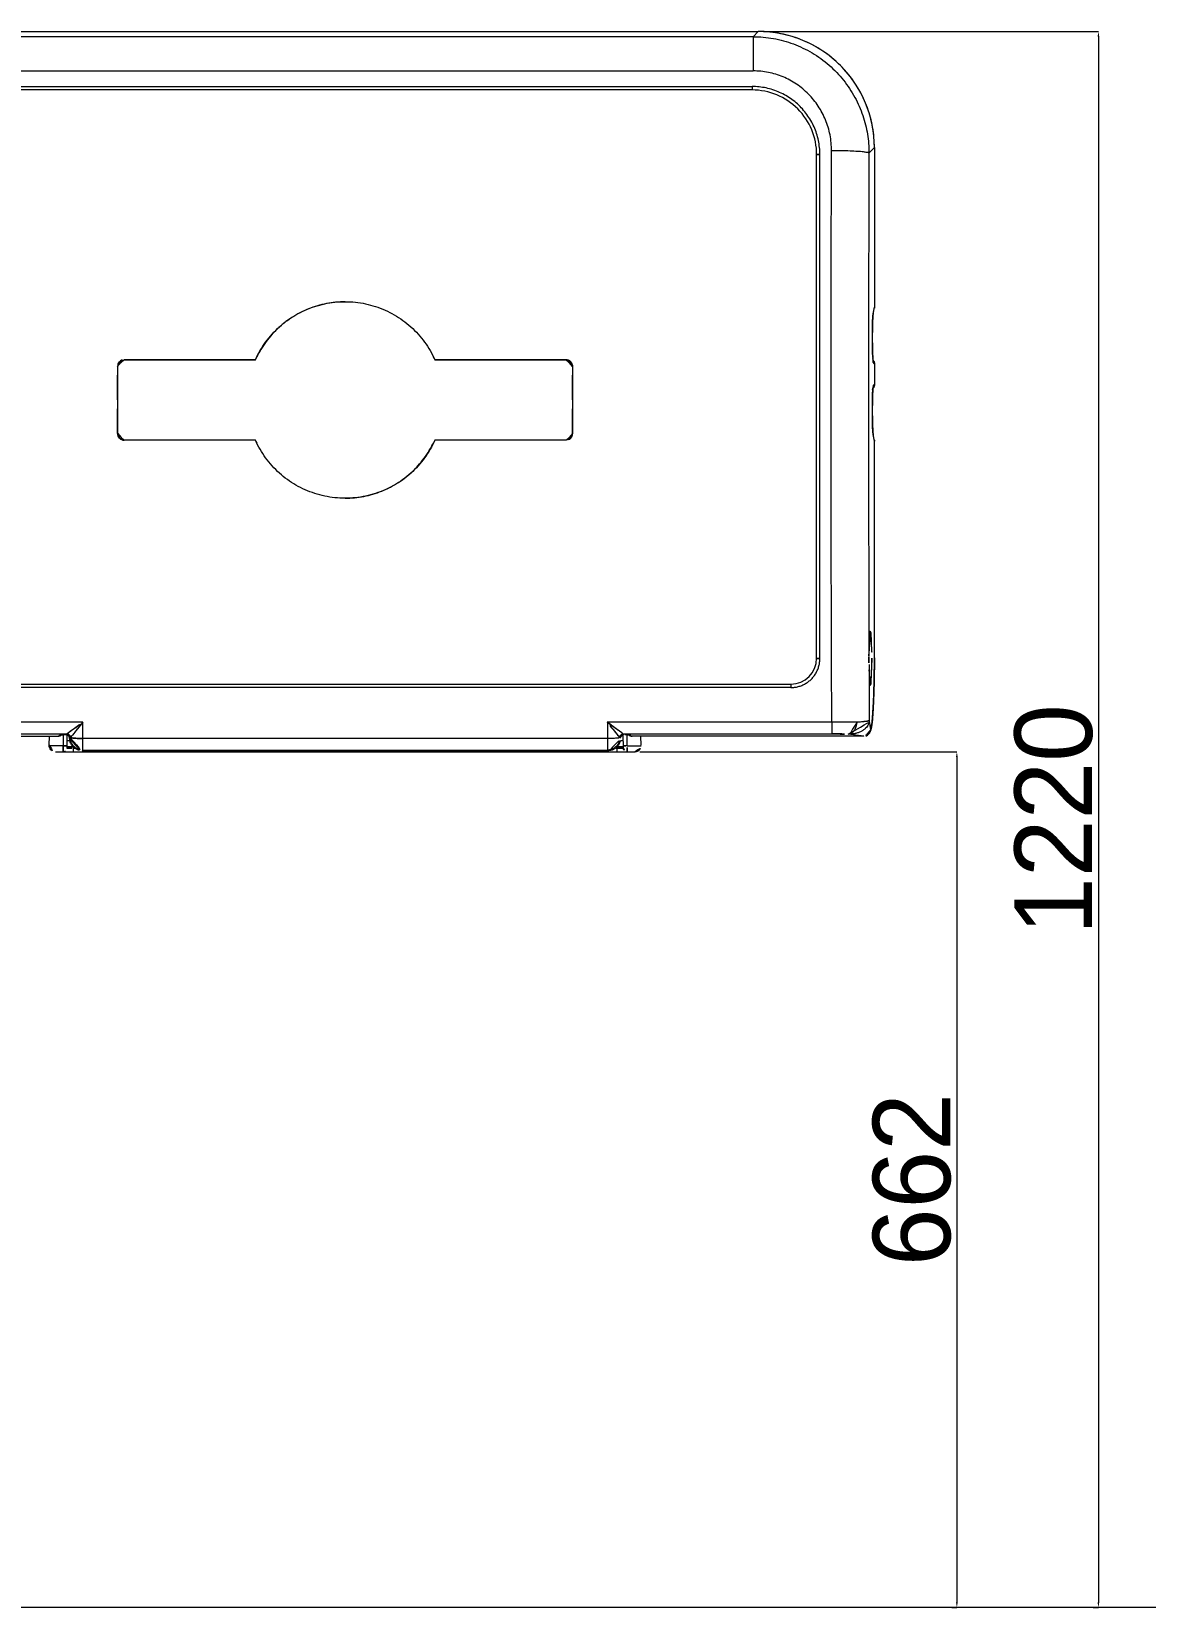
# Model space of a CAD drawing. Extents: x 16296665491 to 16296671741, y -37409618531 to -37409613952.
# Drawn here: x 16296668589 to 16296669451, y -37409616987 to -37409615767 of the extents above; entities that cross this region are included whole.
import ezdxf

# ---------------------------------------------------------------- set-up
doc = ezdxf.new("R2010")
doc.units = 0
doc.header["$LTSCALE"] = 10
doc.header["$MEASUREMENT"] = 0
doc.header["$PDMODE"] = 3
doc.header["$PDSIZE"] = -10
doc.linetypes.add('PHANTOM', pattern=[25, 20, -1, 1, -1, 1, -1])
doc.layers.get('0').update_dxf_attribs({"linetype": 'CONTINUOUS'})
doc.layers.get('DEFPOINTS').update_dxf_attribs({"linetype": 'CONTINUOUS'})
doc.styles.add('Daelim Dimension', font='')
doc.styles.get('Daelim Dimension').set_extended_font_data('나눔고딕')
doc.dimstyles.new('DEFAULT', dxfattribs={"dimscale": 2, "dimtxt": 2, "dimasz": 2, "dimexe": 0, "dimexo": 2, "dimgap": 1, "dimtad": 1, "dimdec": 1, "dimzin": 9, "dimdsep": 46, "dimtxsty": 'Daelim Dimension', "dimcen": 0.5, "dimclrd": 252, "dimclre": 252, "dimclrt": 3, "dimadec": 1, "dimazin": 0, "dimtfac": 1, "dimtdec": 1, "dimtix": 1, "dimtmove": 0, "dimatfit": 3, "dimfxl": 1, "dimtolj": 1, "dimtzin": 1, "dimlwd": 9, "dimlwe": 9, "dimarcsym": 0})

# ---------------------------------------------------------------- blocks, each defined once
blk = doc.blocks.new('*D16')
at = {"color": 5, "lineweight": 9, "transparency": 16777216}
for p, q in [((16296669155.577591, -37409615767.083397), (16296669414.83391, -37409615767.083397)), ((16296669414.83391, -37409615771.083397), (16296669414.83391, -37409616983.282181)), ((16296669410.83391, -37409616987.282181), (16296669414.83391, -37409616987.282181))]:
    blk.add_line(p, q, dxfattribs=at)
at = {"color": 5, "transparency": 16777216}
for points in [[(16296669414.16724, -37409615771.083397), (16296669415.50058, -37409615771.083397), (16296669414.83391, -37409615767.083397)], [(16296669414.16724, -37409616983.282181), (16296669415.50058, -37409616983.282181), (16296669414.83391, -37409616987.282181)]]:
    blk.add_solid(points, dxfattribs=at)
at = {"layer": 'DEFPOINTS', "color": 0, "transparency": 16777216}
for p in [(16296669151.577591, -37409615767.083397), (16296669414.83391, -37409616987.282181), (16296669414.83391, -37409616987.282181)]:
    blk.add_point(p, dxfattribs=at)
at = {"color": 7, "lineweight": 0, "transparency": 16777216, "insert": (16296669380.301729, -37409616377.182793), "char_height": 60, "attachment_point": 5, "rotation": 90, "style": 'Daelim Dimension'}
blk.add_mtext('\\A1;1220', dxfattribs=at)
blk = doc.blocks.new('*D17')
at = {"color": 5, "lineweight": 9, "transparency": 16777216}
for p, q in [((16296669059.91707, -37409616324.81464), (16296669305.26605, -37409616324.81464)), ((16296669305.26605, -37409616328.81464), (16296669305.26605, -37409616983.28218)), ((16296669301.26605, -37409616987.28218), (16296669305.26605, -37409616987.28218))]:
    blk.add_line(p, q, dxfattribs=at)
at = {"color": 5, "transparency": 16777216}
for points in [[(16296669304.59939, -37409616328.81464), (16296669305.93272, -37409616328.81464), (16296669305.26605, -37409616324.81464)], [(16296669304.59939, -37409616983.28218), (16296669305.93272, -37409616983.28218), (16296669305.26605, -37409616987.28218)]]:
    blk.add_solid(points, dxfattribs=at)
at = {"layer": 'DEFPOINTS', "color": 0, "transparency": 16777216}
for p in [(16296669055.91707, -37409616324.81464), (16296669305.26605, -37409616987.28218), (16296669305.26605, -37409616987.28218)]:
    blk.add_point(p, dxfattribs=at)
at = {"color": 7, "lineweight": 0, "transparency": 16777216, "insert": (16296669270.60511, -37409616656.04842), "char_height": 60, "attachment_point": 5, "rotation": 90, "style": 'Daelim Dimension'}
blk.add_mtext('\\A1;662', dxfattribs=at)

msp = doc.modelspace()

# ---------------------------------------------------------------- linework, layer by layer
at = {"color": 7, "linetype": 'Continuous', "lineweight": 0}
for p, q in [((16296668511.882219, -37409615767.083397), (16296669151.577591, -37409615767.083397)), ((16296669146.730009, -37409615812.360123), (16296668516.729811, -37409615812.360123)), ((16296669196.730021, -37409616252.36026), (16296669196.730021, -37409615862.361557)), ((16296669241.46113, -37409615856.966927), (16296669241.46113, -37409615980.485069)), ((16296669240.37858, -37409615986.504318), (16296669241.368151, -37409615981.444817)), ((16296669239.888901, -37409616008.072212), (16296669239.888901, -37409616000.033447)), ((16296668660.72986, -37409616021.255417), (16296668762.27174, -37409616021.255417)), ((16296668762.339689, -37409616021.360184), (16296668660.72986, -37409616021.360184)), ((16296669002.729959, -37409616021.360184), (16296668901.120131, -37409616021.360184)), ((16296668901.18808, -37409616021.255417), (16296669002.729959, -37409616021.255417)), ((16296669240.750441, -37409616021.872437), (16296669240.31617, -37409616021.147469)), ((16296669241.46113, -37409616024.441841), (16296669241.46113, -37409616040.278526)), ((16296669240.316019, -37409616043.573151), (16296669240.750441, -37409616042.847939)), ((16296669239.888901, -37409616064.686928), (16296669239.888901, -37409616056.64817)), ((16296668762.339689, -37409616083.360207), (16296668660.72986, -37409616083.360207)), ((16296668762.27174, -37409616083.464973), (16296668660.72986, -37409616083.464973)), ((16296669002.729959, -37409616083.360207), (16296668901.120131, -37409616083.360207)), ((16296669002.729959, -37409616083.464973), (16296668901.18808, -37409616083.464973)), ((16296669241.368151, -37409616083.275558), (16296669240.37858, -37409616078.216057)), ((16296669241.460159, -37409616252.259438), (16296669241.46113, -37409616084.235352)), ((16296668486.729799, -37409616272.36026), (16296669176.730009, -37409616272.36026)), ((16296668430.22435, -37409616312.69371), (16296668609.416309, -37409616312.69371)), ((16296668602.551001, -37409616319.552963), (16296668602.91048, -37409616312.69371)), ((16296668611.91296, -37409616311.875809), (16296668612.206751, -37409616311.582024)), ((16296668616.274799, -37409616310.801376), (16296668616.274799, -37409616311.39238)), ((16296668616.376169, -37409616311.418198), (16296668616.321131, -37409616321.929832)), ((16296669047.13868, -37409616321.929832), (16296669047.083639, -37409616311.418198)), ((16296669047.18502, -37409616311.39238), (16296669047.18502, -37409616310.801376)), ((16296669051.25321, -37409616311.582153), (16296669051.54686, -37409616311.875809)), ((16296669053.94619, -37409616312.692131), (16296669054.04351, -37409616312.693298)), ((16296669233.236259, -37409616312.693703), (16296669054.043501, -37409616312.69371)), ((16296669060.908819, -37409616319.552963), (16296669060.549339, -37409616312.69371)), ((16296669233.235559, -37409616312.69371), (16296669221.246981, -37409616311.153328)), ((16296668607.544149, -37409616324.814636), (16296669055.91567, -37409616324.814636)), ((16296668621.145451, -37409616320.814636), (16296668616.326969, -37409616320.814636)), ((16296669035.19466, -37409616323.892723), (16296668628.26515, -37409616323.892723)), ((16296669047.132839, -37409616320.814636), (16296669042.3132, -37409616320.814636))]:
    msp.add_line(p, q, dxfattribs=at)
at = {"color": 9, "linetype": 'Continuous', "lineweight": 0}
for p, q in [((16296669147.567141, -37409615771.1007), (16296669151.577591, -37409615767.090248)), ((16296669151.577591, -37409615767.083397), (16296669151.577591, -37409615767.090248)), ((16296669147.567141, -37409615771.1007), (16296668515.892679, -37409615771.1007)), ((16296669147.567141, -37409615771.1007), (16296669147.567141, -37409615797.598267)), ((16296668515.89267, -37409615797.598267), (16296669147.567141, -37409615797.598267)), ((16296668516.729811, -37409615809.657867), (16296669146.730009, -37409615809.657867)), ((16296669146.730009, -37409615809.657867), (16296669146.730009, -37409615812.360123)), ((16296669199.230021, -37409616252.527061), (16296669199.230021, -37409615862.201683)), ((16296669241.454281, -37409615856.966927), (16296669237.203939, -37409615861.21727)), ((16296669241.454281, -37409615856.966927), (16296669241.46113, -37409615856.966927)), ((16296669240.376169, -37409615986.516533), (16296669240.377581, -37409615986.509392)), ((16296669240.464701, -37409615985.544563), (16296669241.454281, -37409615980.485062)), ((16296669241.46113, -37409615980.485069), (16296669241.454281, -37409615980.485069)), ((16296669239.88205, -37409616000.033447), (16296669239.888901, -37409616000.033447)), ((16296669239.888901, -37409616008.072212), (16296669239.88205, -37409616008.072212)), ((16296669241.454281, -37409616024.441841), (16296669240.599649, -37409616023.015137)), ((16296669241.454281, -37409616024.441841), (16296669241.46113, -37409616024.441841)), ((16296669240.599649, -37409616041.705254), (16296669241.454281, -37409616040.278526)), ((16296669241.46113, -37409616040.278526), (16296669241.454281, -37409616040.278526)), ((16296669239.88205, -37409616056.64817), (16296669239.888901, -37409616056.64817)), ((16296669239.888901, -37409616064.686928), (16296669239.88205, -37409616064.686928)), ((16296669240.378019, -37409616078.213211), (16296669240.376579, -37409616078.205917)), ((16296669241.454281, -37409616084.235313), (16296669240.464701, -37409616079.175819)), ((16296669241.454281, -37409616084.235352), (16296669241.46113, -37409616084.235352)), ((16296669241.46113, -37409616252.033821), (16296669241.454281, -37409616252.139282)), ((16296669241.4606, -37409616252.259888), (16296669241.46059, -37409616252.263283)), ((16296669241.46113, -37409616252.028374), (16296669241.46113, -37409616252.033821)), ((16296669176.730009, -37409616275.045837), (16296668486.729799, -37409616275.045837)), ((16296669176.730009, -37409616272.36026), (16296669176.730009, -37409616275.045837)), ((16296668628.775061, -37409616301.737137), (16296668454.999821, -37409616301.737137)), ((16296668628.74679, -37409616314.506088), (16296668628.74679, -37409616301.737122)), ((16296669208.459999, -37409616301.737137), (16296669034.684759, -37409616301.737137)), ((16296669034.71303, -37409616301.737122), (16296669034.71303, -37409616314.506088)), ((16296669208.459999, -37409616301.737137), (16296669208.459999, -37409616310.892181)), ((16296669237.42765, -37409616300.982819), (16296669238.292, -37409616307.689049)), ((16296668454.999861, -37409616310.892181), (16296668616.274799, -37409616310.892181)), ((16296668609.450911, -37409616312.693741), (16296668609.513411, -37409616312.692146)), ((16296668610.145189, -37409616312.604607), (16296668610.98494, -37409616311.764862)), ((16296668611.91684, -37409616311.871918), (16296668611.91341, -37409616311.875359)), ((16296668613.476509, -37409616311.498703), (16296668613.431089, -37409616320.172478)), ((16296668616.352631, -37409616315.914642), (16296668618.658001, -37409616315.914658)), ((16296668618.929529, -37409616313.823769), (16296668618.476219, -37409616314.277069)), ((16296669034.741831, -37409616314.506088), (16296668628.717979, -37409616314.506088)), ((16296668628.717979, -37409616323.439888), (16296668628.717979, -37409616314.506088)), ((16296669034.741831, -37409616314.506088), (16296669034.741831, -37409616323.439888)), ((16296669044.983589, -37409616314.277069), (16296669044.530291, -37409616313.823769)), ((16296669044.814421, -37409616315.914673), (16296669047.107189, -37409616315.914642)), ((16296669047.18502, -37409616310.892181), (16296669208.459961, -37409616310.892181)), ((16296669050.028721, -37409616320.171089), (16296669049.983311, -37409616311.498703)), ((16296669052.474871, -37409616311.764862), (16296669053.314619, -37409616312.604607)), ((16296668613.431089, -37409616320.172478), (16296668602.55687, -37409616320.171089)), ((16296668621.319599, -37409616321.965263), (16296668621.32551, -37409616320.991478)), ((16296668621.319599, -37409616321.965263), (16296668622.440491, -37409616321.965263)), ((16296668621.32056, -37409616321.965263), (16296668621.32056, -37409616324.814636)), ((16296668628.717979, -37409616323.439888), (16296668628.26515, -37409616323.892723)), ((16296668628.717979, -37409616323.439888), (16296669034.741831, -37409616323.439888)), ((16296668712.61832, -37409616323.892723), (16296668712.61832, -37409616324.814636)), ((16296668731.920549, -37409616323.892723), (16296668731.920549, -37409616324.814636)), ((16296668821.539261, -37409616324.814636), (16296668821.539261, -37409616323.892723)), ((16296668840.841499, -37409616323.892723), (16296668840.841499, -37409616324.814636)), ((16296668932.121161, -37409616324.814636), (16296668932.121161, -37409616323.892723)), ((16296668950.841499, -37409616323.892723), (16296668950.841499, -37409616324.814636)), ((16296669035.19466, -37409616323.892723), (16296669034.741831, -37409616323.439888)), ((16296669041.01676, -37409616321.965263), (16296669042.14011, -37409616321.965263)), ((16296669042.14011, -37409616321.965263), (16296669042.134501, -37409616321.02668)), ((16296669042.139259, -37409616321.965263), (16296669042.139259, -37409616324.814636)), ((16296669050.028721, -37409616320.171089), (16296669060.90295, -37409616320.171089))]:
    msp.add_line(p, q, dxfattribs=at)
at = {"linetype": 'PHANTOM', "lineweight": 0, "ltscale": 20}
msp.add_line((16296670315.5306, -37409616987.282181), (16296666665.247589, -37409616987.282181), dxfattribs=at)
at = {"color": 7, "linetype": 'Continuous', "lineweight": 0}
for centre, radius, start, end in [((16296669151.624531, -37409615856.919853), 89.834146, 359.969837887, 90.029943547), ((16296669146.730009, -37409615862.360138), 50.000015, 359.998251472, 90.003278491), ((16296669176.730009, -37409616252.36026), 20.000006, 270, 0), ((16296668607.544149, -37409616319.814636), 5, 176.999900535, 270), ((16296668613.4214, -37409616321.914642), 2.899915, 269.995410113, 359.700126109), ((16296668712.61861, -37409616319.914642), 4.899929, 269.996612226, 305.599749074), ((16296668840.841499, -37409616319.914642), 4.9, 234.397455896, 270), ((16296668950.841499, -37409616319.914642), 4.9, 234.397455896, 270), ((16296669050.038639, -37409616321.914612), 2.9, 180.300748143, 270), ((16296669055.91567, -37409616319.814636), 5, 270, 3.000099465)]:
    msp.add_arc(centre, radius, start, end, dxfattribs=at)
for points, start_tangent, end_tangent in [([(16296669241.454269, -37409615856.966949), (16296669240.086161, -37409615841.341423), (16296669236.030581, -37409615826.203644), (16296669229.41246, -37409615812.008232), (16296669220.43251, -37409615799.182007), (16296669209.362391, -37409615788.111908), (16296669196.53627, -37409615779.132042), (16296669182.340759, -37409615772.513893), (16296669167.20298, -37409615768.458328), (16296669151.577591, -37409615767.090248)], (0.0001111141, 0.9999999938), (-0.9999999939, -0.0001102775)), ([(16296669207.92145, -37409616052.360191), (16296669207.957371, -37409615987.984497), (16296669208.064831, -37409615923.638367), (16296669208.243771, -37409615859.352379)], (0.000000016, 1), (0.0033460405, 0.999994402)), ([(16296668762.27174, -37409616021.255417), (16296668765.891529, -37409616014.177399), (16296668770.202471, -37409616007.568237), (16296668775.227409, -37409616001.385262), (16296668780.868099, -37409615995.747292), (16296668787.036489, -37409615990.754311), (16296668793.699881, -37409615986.438568), (16296668800.8183, -37409615982.823189), (16296668808.26713, -37409615979.962387), (16296668815.923519, -37409615977.908386), (16296668823.756109, -37409615976.674248), (16296668831.45859, -37409615976.263161)], (0.4086852615, 0.9126753843), (0.9999939754, 0.0034711897)), ([(16296668831.45859, -37409615976.263161), (16296668831.73214, -37409615976.262688)], (0.9999939754, 0.0034711897), (0.9999999996, -0.0000285348)), ([(16296668831.73214, -37409615976.262688), (16296668839.703711, -37409615976.674248), (16296668847.536301, -37409615977.908386), (16296668855.19268, -37409615979.962387), (16296668862.64152, -37409615982.823189), (16296668869.75993, -37409615986.438568), (16296668876.42333, -37409615990.754311), (16296668882.591709, -37409615995.747299), (16296668888.23241, -37409616001.385262), (16296668893.257339, -37409616007.568237), (16296668897.568279, -37409616014.177399), (16296668901.18808, -37409616021.255417)], (0.9999999996, -0.000028535), (0.4086852615, -0.9126753843)), ([(16296668831.729589, -37409615976.365608), (16296668824.394541, -37409615976.715691), (16296668817.23888, -37409615977.748238), (16296668810.24124, -37409615979.459633), (16296668803.348539, -37409615981.864563), (16296668796.6786, -37409615984.929871), (16296668790.39393, -37409615988.579887), (16296668784.53927, -37409615992.781113), (16296668779.07284, -37409615997.562393), (16296668774.0278, -37409616002.907204), (16296668769.540569, -37409616008.671631), (16296668765.65797, -37409616014.795029), (16296668763.383789, -37409616019.119499)], (-1, -0.0000042462), (-0.4368089654, -0.8995542939)), ([(16296669239.888599, -37409616000.033447), (16296669239.894951, -37409615998.209244), (16296669239.914141, -37409615996.307907), (16296669239.945311, -37409615994.506607), (16296669239.98732, -37409615992.838623), (16296669240.038309, -37409615991.331268), (16296669240.096121, -37409615990.007149), (16296669240.158369, -37409615988.880836), (16296669240.22229, -37409615987.961014), (16296669240.284309, -37409615987.255241), (16296669240.33905, -37409615986.769073), (16296669240.35025, -37409615986.69989)], (0.000242547, 0.9999999706), (0.1617258739, 0.9868357217)), ([(16296669240.35025, -37409615986.69989), (16296669240.3783, -37409615986.514359)], (0.1617258739, 0.9868357217), (-0.9998087462, 0.0195568657)), ([(16296669241.46113, -37409615980.485252), (16296669241.453569, -37409615980.759956), (16296669241.422701, -37409615981.103798), (16296669241.368151, -37409615981.444817)], (-0.0000447723, -0.999999999), (-0.1919514153, -0.9814044295)), ([(16296669240.37833, -37409616021.594116), (16296669240.34136, -37409616021.354446), (16296669240.2857, -37409616020.864853), (16296669240.222969, -37409616020.153427), (16296669240.1595, -37409616019.243401), (16296669240.09853, -37409616018.147079), (16296669240.04212, -37409616016.871803), (16296669239.992069, -37409616015.425377), (16296669239.95006, -37409616013.816788), (16296669239.917721, -37409616012.060081), (16296669239.896799, -37409616010.174744), (16296669239.888941, -37409616008.18631), (16296669239.88892, -37409616008.072212)], (0.9999999797, 0.0002012837), (0.0000181564, 0.9999999998)), ([(16296668655.62504, -37409616026.360222), (16296668656.019939, -37409616024.39164), (16296668657.120239, -37409616022.75071), (16296668658.7612, -37409616021.650391), (16296668660.72986, -37409616021.255417)], (-0.0000414175, 0.9999999991), (0.999999999, 0.0000444453)), ([(16296668660.72986, -37409616021.360168), (16296668658.817209, -37409616021.746407), (16296668657.194281, -37409616022.824692), (16296668656.116039, -37409616024.447601), (16296668655.72987, -37409616026.360184)], (-0.9999999997, -0.0000236062), (0.0000208, -0.9999999998)), ([(16296668900.07992, -37409616019.127762), (16296668901.120131, -37409616021.360184)], (0.4367687133, -0.8995738386), (0.4078947368, -0.913028961)), ([(16296669002.729959, -37409616021.255417), (16296669004.69862, -37409616021.650391), (16296669006.339581, -37409616022.75071), (16296669007.43988, -37409616024.39164), (16296669007.83478, -37409616026.360222)], (0.9999999989, -0.000046757), (-0.000039592, -0.9999999992)), ([(16296669007.72995, -37409616026.360184), (16296669007.343781, -37409616024.447609), (16296669006.265539, -37409616022.824692), (16296669004.642599, -37409616021.746407), (16296669002.729959, -37409616021.360184)], (0.0000222517, 0.9999999998), (-0.9999999997, 0.0000241591)), ([(16296669241.46113, -37409616024.441841), (16296669241.456169, -37409616024.219116), (16296669241.438551, -37409616023.96711), (16296669241.403219, -37409616023.683022), (16296669241.34536, -37409616023.372101), (16296669241.258471, -37409616023.032738), (16296669241.14106, -37409616022.681633), (16296669240.980049, -37409616022.301903), (16296669240.750441, -37409616021.872437)], (0, 1), (-0.5138797649, 0.8578622193)), ([(16296668655.619141, -37409616052.360191), (16296668655.620781, -37409616043.693443), (16296668655.620781, -37409616035.026772), (16296668655.625031, -37409616026.360207)], (0, 1), (0.0004546718, 0.9999998966)), ([(16296668655.729851, -37409616078.360207), (16296668655.724609, -37409616061.026962), (16296668655.724609, -37409616043.693428), (16296668655.729851, -37409616026.360207)], (0, 1), (0, 1)), ([(16296669007.729959, -37409616026.360184), (16296669007.735201, -37409616043.693428), (16296669007.735201, -37409616061.026962), (16296669007.729959, -37409616078.360184)], (0, -1), (0, -1)), ([(16296669007.840679, -37409616052.360191), (16296669007.840019, -37409616043.693428), (16296669007.83806, -37409616035.026756), (16296669007.83478, -37409616026.360207)], (0, 1), (-0.0004546718, 0.9999998966)), ([(16296669239.888929, -37409616056.64817), (16296669239.88896, -37409616056.504646), (16296669239.898621, -37409616054.319206), (16296669239.92399, -37409616052.257339), (16296669239.962931, -37409616050.355499), (16296669240.01309, -37409616048.641083), (16296669240.072149, -37409616047.132683), (16296669240.1376, -37409616045.842499), (16296669240.206699, -37409616044.780746), (16296669240.275591, -37409616043.958611), (16296669240.33703, -37409616043.399147), (16296669240.35327, -37409616043.298233)], (-0.0000035758, 1), (0.1608120294, 0.9869850512)), ([(16296669240.750441, -37409616042.847939), (16296669240.978741, -37409616042.421249), (16296669241.03842, -37409616042.290619)], (0.5138797652, 0.8578622191), (0.4024155219, 0.915457125)), ([(16296669241.03842, -37409616042.290619), (16296669241.139009, -37409616042.044182), (16296669241.25642, -37409616041.69458), (16296669241.343519, -37409616041.356644), (16296669241.40202, -37409616041.045143), (16296669241.437981, -37409616040.75914), (16296669241.45607, -37409616040.503502), (16296669241.46113, -37409616040.278526)], (0.4024155219, 0.915457125), (0, 1)), ([(16296668655.625031, -37409616078.360184), (16296668655.620781, -37409616069.693619), (16296668655.620781, -37409616061.026947), (16296668655.619141, -37409616052.360191)], (-0.0004546718, 0.9999998966), (0, 1)), ([(16296669007.83478, -37409616078.360184), (16296669007.83806, -37409616069.693626), (16296669007.840019, -37409616061.026962), (16296669007.840679, -37409616052.360191)], (0.0004546718, 0.9999998966), (0, 1)), ([(16296669208.45853, -37409616301.737122), (16296669208.160089, -37409616218.718102), (16296669207.98102, -37409616135.571083), (16296669207.92145, -37409616052.360191)], (-0.0043292423, 0.9999906288), (0.000000016, 1)), ([(16296669240.226801, -37409616076.82505), (16296669240.187639, -37409616076.287086), (16296669240.128679, -37409616075.334572), (16296669240.072611, -37409616074.213043), (16296669240.021271, -37409616072.929337), (16296669239.976351, -37409616071.495407), (16296669239.939421, -37409616069.92672), (16296669239.91188, -37409616068.241859), (16296669239.89464, -37409616066.463753), (16296669239.88858, -37409616064.686928)], (-0.0804945157, 0.9967550516), (-0.0002488407, 0.999999969)), ([(16296668660.72986, -37409616083.464973), (16296668658.7612, -37409616083.07), (16296668657.120239, -37409616081.969681), (16296668656.019939, -37409616080.328751), (16296668655.62504, -37409616078.360168)], (-0.9999999989, 0.000046562), (0.0000395398, 0.9999999992)), ([(16296668655.72987, -37409616078.360207), (16296668656.11603, -37409616080.272781), (16296668657.194281, -37409616081.895699), (16296668658.817209, -37409616082.973984), (16296668660.72986, -37409616083.360207)], (-0.000022311, -0.9999999998), (0.9999999997, -0.0000240674)), ([(16296668831.72768, -37409616128.457703), (16296668823.756109, -37409616128.046143), (16296668815.923519, -37409616126.811996), (16296668808.26713, -37409616124.758003), (16296668800.8183, -37409616121.897202), (16296668793.699881, -37409616118.281822), (16296668787.036489, -37409616113.96608), (16296668780.868099, -37409616108.973091), (16296668775.227409, -37409616103.335129), (16296668770.202471, -37409616097.152153), (16296668765.891529, -37409616090.542992), (16296668762.27174, -37409616083.464973)], (-0.9999999996, 0.0000285268), (-0.4086852615, 0.9126753843)), ([(16296668763.37989, -37409616085.592628), (16296668762.339689, -37409616083.360207)], (-0.4367687132, 0.8995738386), (-0.4078947368, 0.913028961)), ([(16296668831.73023, -37409616128.354782), (16296668839.065281, -37409616128.0047), (16296668846.22093, -37409616126.972153), (16296668853.21858, -37409616125.260757), (16296668860.11128, -37409616122.855827), (16296668866.78121, -37409616119.79052), (16296668873.06588, -37409616116.140503), (16296668878.92054, -37409616111.939278), (16296668884.386971, -37409616107.157997), (16296668889.432011, -37409616101.813187), (16296668893.91925, -37409616096.048759), (16296668897.801849, -37409616089.925362), (16296668900.076031, -37409616085.600891)], (1, 0.0000042544), (0.4368089653, 0.899554294)), ([(16296668901.18808, -37409616083.464973), (16296668897.568279, -37409616090.542992), (16296668893.257339, -37409616097.152153), (16296668888.23241, -37409616103.335129), (16296668882.591709, -37409616108.973091), (16296668876.42333, -37409616113.96608), (16296668869.75993, -37409616118.281822), (16296668862.64152, -37409616121.897202), (16296668855.19268, -37409616124.758003), (16296668847.536301, -37409616126.811996), (16296668839.703711, -37409616128.046143), (16296668832.00123, -37409616128.45723)], (-0.4086852615, -0.9126753843), (-0.9999939754, -0.0034711908)), ([(16296669002.729959, -37409616083.360222), (16296669004.642599, -37409616082.973984), (16296669006.265539, -37409616081.895699), (16296669007.343781, -37409616080.272789), (16296669007.72995, -37409616078.360207)], (0.9999999997, 0.0000238401), (-0.0000208569, 0.9999999998)), ([(16296669007.83478, -37409616078.360168), (16296669007.43988, -37409616080.328751), (16296669006.339581, -37409616081.969681), (16296669004.69862, -37409616083.07), (16296669002.729959, -37409616083.464973)], (0.0000415773, -0.9999999991), (-0.999999999, -0.0000447728)), ([(16296669240.267851, -37409616077.282082), (16296669240.247219, -37409616077.063637), (16296669240.226801, -37409616076.82505)], (-0.0967747952, 0.9953063041), (-0.0804945157, 0.9967550516)), ([(16296669240.375971, -37409616078.192596), (16296669240.35253, -37409616078.051147), (16296669240.30419, -37409616077.65641), (16296669240.267851, -37409616077.282082)], (-0.1520723249, 0.9883693682), (-0.0967747951, 0.9953063041)), ([(16296669240.37859, -37409616078.215858), (16296669240.375971, -37409616078.192596)], (0.9590204347, -0.2833369122), (-0.1520723258, 0.9883693681)), ([(16296669241.46113, -37409616084.235321), (16296669241.457041, -37409616084.032997), (16296669241.44273, -37409616083.806717), (16296669241.41448, -37409616083.553886), (16296669241.368151, -37409616083.275558)], (0.0000011378, 1), (-0.1919514153, 0.9814044295)), ([(16296668832.00123, -37409616128.45723), (16296668831.72768, -37409616128.457703)], (-0.9999939754, -0.0034711909), (-0.9999999996, 0.0000285268)), ([(16296669237.227711, -37409616250.411003), (16296669237.297899, -37409616244.743896), (16296669237.44652, -37409616239.673103), (16296669237.66189, -37409616235.579002), (16296669237.92734, -37409616232.768311), (16296669238.222561, -37409616231.448967), (16296669238.263201, -37409616231.468307)], (0.0048892534, 0.9999880475), (0.8695584875, -0.4938299676)), ([(16296669238.263201, -37409616231.468307), (16296669238.525379, -37409616231.716621), (16296669238.81296, -37409616233.55127), (16296669239.0637, -37409616236.819183), (16296669239.25835, -37409616241.277718), (16296669239.38176, -37409616246.591827), (16296669239.424089, -37409616252.36026)], (0.8695584875, -0.4938299675), (0, -1)), ([(16296669237.22212, -37409616252.36026), (16296669237.2253, -37409616253.95961), (16296669237.235149, -37409616255.549713), (16296669237.251619, -37409616257.12133)], (-0.000515886, -0.9999998669), (0.0121981487, -0.9999255998)), ([(16296669237.22212, -37409616252.36026), (16296669237.22397, -37409616251.709572), (16296669237.22397, -37409616251.059128), (16296669237.22772, -37409616250.409561)], (0.000515886, 0.9999998669), (0.0048886262, 0.9999880506)), ([(16296669239.424089, -37409616252.36026), (16296669239.3855, -37409616257.872757), (16296669239.27268, -37409616262.990021), (16296669239.093821, -37409616267.359039), (16296669238.861601, -37409616270.679199), (16296669238.59231, -37409616272.724251), (16296669238.31913, -37409616273.351723)], (0, -1), (-0.8909912998, -0.454020378)), ([(16296669241.46059, -37409616252.263283), (16296669241.345909, -37409616263.780586), (16296669241.15134, -37409616273.423851), (16296669240.91185, -37409616281.299149), (16296669240.65036, -37409616287.655441), (16296669240.381701, -37409616292.738869), (16296669240.115049, -37409616296.773277), (16296669239.8556, -37409616299.954292), (16296669239.60549, -37409616302.449417), (16296669239.36414, -37409616304.402107), (16296669239.206539, -37409616305.463783)], (-0.0048444105, -0.9999882658), (-0.1583880217, -0.9873769465)), ([(16296669238.31913, -37409616273.351723), (16296669238.304399, -37409616273.356956), (16296669238.017731, -37409616272.533218), (16296669237.75197, -37409616270.306221), (16296669237.52569, -37409616266.825279), (16296669237.35483, -37409616262.327507), (16296669237.251619, -37409616257.12133)], (-0.8909912999, -0.4540203779), (-0.0121985385, 0.9999255951)), ([(16296668616.274799, -37409616310.801376), (16296668617.16115, -37409616310.268593), (16296668618.604259, -37409616309.29586), (16296668620.532419, -37409616307.928192), (16296668622.88843, -37409616306.201599), (16296668625.64171, -37409616304.136436), (16296668628.775061, -37409616301.737137)], (0.8924420971, 0.4511619481), (0.7954959291, 0.6059589316)), ([(16296668628.775061, -37409616301.737137), (16296668626.28252, -37409616304.955467), (16296668624.103291, -37409616307.720802), (16296668622.25222, -37409616310.024483), (16296668620.759501, -37409616311.837723), (16296668619.675461, -37409616313.10186), (16296668619.05913, -37409616313.752113)], (-0.6154859148, -0.7881478851), (-0.7434789367, -0.6687593518)), ([(16296669034.684759, -37409616301.737137), (16296669037.81811, -37409616304.136436), (16296669040.57139, -37409616306.201599), (16296669042.927401, -37409616307.928192), (16296669044.85556, -37409616309.29586), (16296669046.29867, -37409616310.268593), (16296669047.18502, -37409616310.801376)], (0.7954959271, -0.6059589342), (0.8924421115, -0.4511619195)), ([(16296669044.400681, -37409616313.752113), (16296669043.784361, -37409616313.10186), (16296669042.700319, -37409616311.837723), (16296669041.2076, -37409616310.024483), (16296669039.356529, -37409616307.720802), (16296669037.17729, -37409616304.955467), (16296669034.684759, -37409616301.737137)], (-0.74347964, 0.6687585699), (-0.6154854665, 0.7881482351)), ([(16296669227.974939, -37409616301.754356), (16296669222.15996, -37409616301.737984), (16296669215.519711, -37409616301.732101), (16296669208.459999, -37409616301.737137)], (-0.9999944402, 0.0033346102), (-0.9999986235, -0.0016592018)), ([(16296669239.206539, -37409616305.463783), (16296669239.12771, -37409616305.936653), (16296669238.886669, -37409616307.16687), (16296669238.61834, -37409616308.208687), (16296669238.265631, -37409616309.196541), (16296669237.919809, -37409616309.898232)], (-0.1583880217, -0.9873769466), (-0.4931021781, -0.8699714029)), ([(16296668609.513399, -37409616312.692093), (16296668609.571171, -37409616312.689133), (16296668610.18272, -37409616312.642143), (16296668610.724819, -37409616312.547562), (16296668611.14122, -37409616312.403374)], (0.9987519809, 0.0499447764), (0.914896522, 0.4036884368)), ([(16296668611.14122, -37409616312.403374), (16296668611.35565, -37409616312.296654), (16296668611.758261, -37409616312.01799)], (0.914896522, 0.4036884368), (0.7635748318, 0.6457193479)), ([(16296668611.744471, -37409616311.634972), (16296668611.76276, -37409616311.632011), (16296668611.98534, -37409616311.603958)], (0.9871975612, 0.159502273), (0.9947745909, 0.1020956084)), ([(16296668611.758261, -37409616312.01799), (16296668611.91654, -37409616311.872147)], (0.7635748319, 0.6457193478), (0.7058615389, 0.7083498344)), ([(16296668611.98534, -37409616311.603958), (16296668612.35552, -37409616311.569153), (16296668612.85845, -37409616311.533043), (16296668613.262791, -37409616311.509651)], (0.9947745909, 0.1020956084), (0.9985722066, 0.0534186137)), ([(16296668613.262791, -37409616311.509651), (16296668613.484949, -37409616311.49826), (16296668613.720091, -37409616311.487244)], (0.9985722066, 0.0534186136), (0.9990007738, 0.0446928848)), ([(16296668613.720091, -37409616311.487244), (16296668614.228649, -37409616311.466553), (16296668615.08169, -37409616311.439293), (16296668616.03096, -37409616311.417686), (16296668617.060089, -37409616311.402939)], (0.9990007738, 0.0446928849), (0.9999467693, 0.0103178755)), ([(16296668616.648991, -37409616311.577873), (16296668616.18886, -37409616311.417221)], (-0.9118093555, 0.4106138079), (-0.9701620829, 0.2424572804)), ([(16296668617.637159, -37409616312.277451), (16296668617.403469, -37409616312.058823), (16296668616.648991, -37409616311.577873)], (-0.6962793441, 0.717770907), (-0.9118093555, 0.4106138079)), ([(16296668618.476219, -37409616314.277069), (16296668618.181311, -37409616313.044922), (16296668617.637159, -37409616312.277451)], (-0.0178109087, 0.9998413732), (-0.6962793441, 0.717770907)), ([(16296668618.476219, -37409616314.277069), (16296668618.99811, -37409616317.263641), (16296668620.40592, -37409616319.944138), (16296668622.56568, -37409616322.0653), (16296668625.270639, -37409616323.424461), (16296668628.26515, -37409616323.892723)], (0.0178109087, -0.9998413732), (1, 0.0000000001)), ([(16296669042.119209, -37409616321.026772), (16296669043.644661, -37409616319.050636), (16296669044.62077, -37409616316.751091), (16296669044.983589, -37409616314.277069)], (0.7071067884, 0.707106774), (0.0178109087, 0.9998413732)), ([(16296669045.487671, -37409616312.686409), (16296669045.278549, -37409616313.044838), (16296669044.983589, -37409616314.277069)], (-0.5644711747, -0.8254527806), (-0.0178109087, -0.9998413732)), ([(16296669045.749559, -37409616312.355339), (16296669045.487671, -37409616312.686409)], (-0.6720993156, -0.7404610118), (-0.5644711747, -0.8254527806)), ([(16296669047.27095, -37409616311.417221), (16296669046.05633, -37409616312.058823), (16296669045.749559, -37409616312.355339)], (-0.9701620648, -0.2424573531), (-0.6720993156, -0.7404610118)), ([(16296669047.885521, -37409616311.427063), (16296669048.223249, -37409616311.435204)], (0.999745581, -0.0225560041), (0.9996698921, -0.0256925441)), ([(16296669048.223249, -37409616311.435204), (16296669048.549049, -37409616311.444092), (16296669049.44824, -37409616311.474922), (16296669050.216841, -37409616311.510651)], (0.9996698921, -0.025692544), (0.9986543359, -0.0518605571)), ([(16296669050.216841, -37409616311.510651), (16296669050.84453, -37409616311.549316), (16296669051.32128, -37409616311.588333), (16296669051.633329, -37409616311.623009)], (0.9986543359, -0.0518605572), (0.9876411927, -0.1567318554)), ([(16296669051.691151, -37409616312.009209), (16296669051.545521, -37409616311.874451)], (-0.7601298507, 0.6497711982), (-0.706565499, 0.7076476493)), ([(16296669051.633329, -37409616311.623009), (16296669051.6931, -37409616311.632736)], (0.9876411927, -0.1567318555), (0.9868984398, -0.1613427086)), ([(16296669052.3016, -37409616312.395943), (16296669051.99448, -37409616312.231827), (16296669051.691151, -37409616312.009209)], (-0.9118116043, 0.4106088141), (-0.7601298506, 0.6497711983)), ([(16296669052.837351, -37409616312.572113), (16296669052.447941, -37409616312.456558), (16296669052.3016, -37409616312.395943)], (-0.9762937916, 0.2164496074), (-0.9118116043, 0.4106088142)), ([(16296669053.94841, -37409616312.692253), (16296669053.52063, -37409616312.665024), (16296669053.174089, -37409616312.629807), (16296669052.837351, -37409616312.572113)], (-0.9987220523, 0.0505397102), (-0.9762937916, 0.2164496074)), ([(16296669054.043501, -37409616312.69371), (16296669053.9266, -37409616312.687019), (16296669053.831739, -37409616312.679703), (16296669053.74951, -37409616312.671448)], (-0.9987621252, 0.049741504), (-0.9934885854, 0.1139316931)), ([(16296669208.459961, -37409616310.892181), (16296669213.084311, -37409616310.922752), (16296669217.42556, -37409616311.011307), (16296669221.246981, -37409616311.153328)], (0.9999999457, -0.0003296305), (0.9988795602, -0.0473246684)), ([(16296669233.567751, -37409616312.681374), (16296669233.235451, -37409616312.693573)], (-0.9977797564, -0.0665999827), (-0.9999769381, -0.0067914126)), ([(16296669237.919809, -37409616309.898232), (16296669237.693609, -37409616310.266792), (16296669236.698009, -37409616311.404297), (16296669235.174379, -37409616312.32943), (16296669233.23628, -37409616312.689774)], (-0.4931021782, -0.8699714029), (-0.99997078, 0.007644555)), ([(16296669238.29237, -37409616307.691597), (16296669237.921329, -37409616309.5439), (16296669236.864241, -37409616311.16922), (16296669235.190069, -37409616312.311638), (16296669233.567751, -37409616312.681374)], (-0.0106075353, -0.9999437385), (-0.9977797564, -0.0665999826)), ([(16296668851.238951, -37409616323.892883), (16296668851.15913, -37409616324.216988), (16296668850.946671, -37409616324.527908), (16296668850.63377, -37409616324.73732), (16296668850.250851, -37409616324.814636)], (-0.0749727842, -0.9971855803), (-1, 0)), ([(16296668851.237591, -37409616323.8321), (16296668851.097891, -37409616324.324692), (16296668850.7327, -37409616324.683563), (16296668850.237749, -37409616324.814636)], (-0.0174522413, -0.999847698), (-1, 0)), ([(16296668878.822069, -37409616324.814636), (16296668878.32712, -37409616324.683563), (16296668877.96192, -37409616324.324692), (16296668877.82222, -37409616323.8321)], (-1, 0), (-0.0174522413, 0.999847698)), ([(16296668878.808969, -37409616324.814636), (16296668878.426701, -37409616324.737587), (16296668878.11307, -37409616324.527817), (16296668877.900471, -37409616324.216476), (16296668877.820869, -37409616323.892883)], (-1, 0), (-0.074966979, 0.9971860168)), ([(16296669035.19466, -37409616323.892723), (16296669037.73123, -37409616323.55912), (16296669040.092779, -37409616322.581451), (16296669042.119209, -37409616321.026772)], (1, 0.0000000001), (0.7071067884, 0.707106774))]:
    msp.add_spline(points, degree=3, dxfattribs=dict(at, start_tangent=start_tangent, end_tangent=end_tangent))
at = {"color": 9, "linetype": 'Continuous', "lineweight": 0}
for points, start_tangent, end_tangent in [([(16296669147.567141, -37409615771.1007), (16296669163.22016, -37409615772.490898), (16296669178.76442, -37409615776.732323), (16296669193.14826, -37409615783.602592), (16296669206.389681, -37409615793.177803), (16296669217.56233, -37409615804.858017), (16296669226.302311, -37409615818.058113), (16296669232.452459, -37409615832.161018), (16296669236.03068, -37409615846.564484), (16296669237.20396, -37409615861.217262)], (0.9999995511, -0.0009475299), (-0.0013516893, -0.9999990865)), ([(16296669208.243771, -37409615859.352379), (16296669207.084921, -37409615847.140419), (16296669203.617069, -37409615835.526642), (16296669197.975861, -37409615824.848152), (16296669190.37916, -37409615815.484879), (16296669181.16765, -37409615807.868797), (16296669170.682211, -37409615802.219162), (16296669159.35132, -37409615798.763222), (16296669147.567141, -37409615797.598267)], (0.0032085865, 0.9999948525), (-0.9999999896, 0.0001438809)), ([(16296669199.230021, -37409615862.201683), (16296669198.955891, -37409615856.848267), (16296669198.113131, -37409615851.420853), (16296669196.6901, -37409615846.056503), (16296669194.714781, -37409615840.883308), (16296669192.225121, -37409615835.980797), (16296669189.24169, -37409615831.370377), (16296669185.76712, -37409615827.067749), (16296669181.856001, -37409615823.15126), (16296669177.575979, -37409615819.683777), (16296669172.963011, -37409615816.68824), (16296669168.095619, -37409615814.205818), (16296669162.921101, -37409615812.219139), (16296669157.58647, -37409615810.793503), (16296669152.20735, -37409615809.945511), (16296669146.730009, -37409615809.657867)], (-0.0002103255, 0.9999999779), (-0.9999999733, 0.0002311224)), ([(16296669196.72963, -37409615862.360138), (16296669196.740749, -37409615862.345291), (16296669196.775299, -37409615862.330032), (16296669196.835039, -37409615862.314598), (16296669196.92174, -37409615862.299217), (16296669197.178301, -37409615862.269661), (16296669197.535021, -37409615862.243637), (16296669197.973249, -37409615862.223213), (16296669198.45879, -37409615862.209396), (16296669198.848301, -37409615862.203529), (16296669199.230021, -37409615862.201683)], (0.0000986579, 0.9999999951), (0.9999999996, 0.0000295469)), ([(16296669237.20396, -37409615861.217262), (16296669235.906879, -37409615860.750427), (16296669232.97723, -37409615860.326378), (16296669228.494141, -37409615859.949867), (16296669222.62314, -37409615859.645409), (16296669215.743389, -37409615859.440224), (16296669208.246201, -37409615859.351517)], (-0.6297402502, 0.7768057784), (-0.999994321, 0.0033701451)), ([(16296669237.203939, -37409615861.21727), (16296669236.9147, -37409615990.912987), (16296669236.922621, -37409616120.727081), (16296669237.227711, -37409616250.411003)], (-0.0033787054, -0.9999942922), (0.0035013037, -0.9999938704)), ([(16296669240.27582, -37409615987.033623), (16296669240.16436, -37409615988.530746)], (-0.0861469055, -0.9962824452), (-0.0634592225, -0.9979844323)), ([(16296669240.464701, -37409615985.544563), (16296669240.27582, -37409615987.033623)], (-0.1919022736, -0.9814140397), (-0.0861469054, -0.9962824452)), ([(16296669240.376631, -37409615986.509209), (16296669240.426411, -37409615986.204193)], (0.193275098, 0.9811446053), (0.1286565796, 0.9916892076)), ([(16296669240.426411, -37409615986.204193), (16296669240.464701, -37409615985.544563)], (0.1286565797, 0.9916892076), (-0.0140027856, 0.9999019562)), ([(16296669241.454281, -37409615980.485062), (16296669241.367319, -37409615981.444656)], (0.0140027857, -0.9999019562), (-0.1920777993, -0.9813797018)), ([(16296669240.16436, -37409615988.530746), (16296669240.113131, -37409615989.409523), (16296669239.987949, -37409615992.514374), (16296669239.90905, -37409615996.13826), (16296669239.88205, -37409616000.033447)], (-0.0634592224, -0.9979844323), (-0.0001168023, -0.9999999932)), ([(16296669239.88205, -37409616008.072212), (16296669239.91637, -37409616012.450897), (16296669240.016319, -37409616016.454887), (16296669240.173349, -37409616019.72879)], (-0.0000102038, -0.9999999999), (0.0810126107, -0.9967130765)), ([(16296669240.173349, -37409616019.72879), (16296669240.323311, -37409616021.357101)], (0.0810126107, -0.9967130765), (0.0885494891, -0.9960717785)), ([(16296669240.323311, -37409616021.357101), (16296669240.373699, -37409616021.981697), (16296669240.503851, -37409616022.812592)], (0.0885494892, -0.9960717785), (0.3430013079, -0.9393349258)), ([(16296669240.503851, -37409616022.812592), (16296669240.599649, -37409616023.015137)], (0.3430013079, -0.9393349258), (0.514606092, -0.8574267141)), ([(16296669240.599649, -37409616023.015137), (16296669240.372959, -37409616021.510773)], (0.00457248, 0.9999895462), (-0.2977715039, 0.9546371727)), ([(16296669240.750351, -37409616021.872513), (16296669241.08292, -37409616022.535683)], (0.5141643411, -0.8576916872), (0.3793817231, -0.9252402435)), ([(16296669241.08292, -37409616022.535683), (16296669241.454281, -37409616024.441811)], (0.379381723, -0.9252402435), (-0.0045660203, -0.9999895757)), ([(16296669240.173389, -37409616044.990952), (16296669240.016319, -37409616048.265228), (16296669239.91637, -37409616052.269722), (16296669239.88205, -37409616056.64817)], (-0.081016062, -0.996712796), (0.0000031439, -1)), ([(16296669239.913441, -37409616044.24485), (16296669240.20318, -37409616043.671417), (16296669240.555901, -37409616042.3815)], (0.5082120705, 0.8612319615), (0.1325881248, 0.9911712209)), ([(16296669240.50392, -37409616041.907631), (16296669240.37376, -37409616042.738258), (16296669240.173389, -37409616044.990952)], (-0.343069283, -0.9393101016), (-0.0810160621, -0.996712796)), ([(16296669240.599649, -37409616041.705254), (16296669240.50392, -37409616041.907631)], (-0.5145893538, -0.8574367597), (-0.343069283, -0.9393101017)), ([(16296669240.555901, -37409616042.3815), (16296669240.599649, -37409616041.705254)], (0.1325881248, 0.9911712209), (-0.00457248, 0.9999895462)), ([(16296669240.89323, -37409616042.592934), (16296669240.75049, -37409616042.847961)], (-0.4623627653, -0.8866908555), (-0.514022019, -0.8577769897)), ([(16296669241.454281, -37409616040.278526), (16296669241.25103, -37409616041.707176), (16296669241.038111, -37409616042.290489)], (0.00457248, -0.9999895462), (-0.4012267, -0.9159787853)), ([(16296669239.88205, -37409616064.686928), (16296669239.90905, -37409616068.582489), (16296669239.98794, -37409616072.206139), (16296669240.1131, -37409616075.310677), (16296669240.16433, -37409616076.189407)], (0.0001182613, -0.999999993), (0.0634560207, -0.9979846359)), ([(16296669240.16433, -37409616076.189407), (16296669240.27578, -37409616077.686562), (16296669240.39653, -37409616078.778259)], (0.0634560207, -0.9979846359), (0.1479332601, -0.9889973461)), ([(16296669240.39653, -37409616078.778259), (16296669240.464701, -37409616079.175819)], (0.1479332601, -0.9889973461), (0.191917062, -0.981411148)), ([(16296669240.464701, -37409616079.175819), (16296669240.377211, -37409616078.213371)], (0.0140027856, 0.9999019562), (-0.1926477251, 0.9812679828)), ([(16296669241.367319, -37409616083.275719), (16296669241.454281, -37409616084.235313)], (0.1920780712, -0.9813796485), (-0.0140027857, -0.9999019562)), ([(16296669176.730009, -37409616275.045837), (16296669179.68507, -37409616274.850227), (16296669182.546949, -37409616274.280327), (16296669185.347481, -37409616273.328667), (16296669188.04097, -37409616271.993347), (16296669190.459829, -37409616270.366562), (16296669192.648451, -37409616268.441704), (16296669194.5996, -37409616266.209763), (16296669196.24017, -37409616263.743401), (16296669197.53862, -37409616261.09269), (16296669198.485121, -37409616258.273499), (16296669199.048161, -37409616255.380676), (16296669199.230021, -37409616252.527061)], (0.9999999583, 0.0002888175), (0.0002155094, 0.9999999768)), ([(16296669199.230021, -37409616252.527061), (16296669198.28624, -37409616252.514717), (16296669197.489611, -37409616252.480003), (16296669196.931601, -37409616252.42588), (16296669196.730021, -37409616252.36026)], (-1, 0), (-0.000005131, 1)), ([(16296669238.292, -37409616307.689049), (16296669238.96257, -37409616306.239601), (16296669239.59931, -37409616302.160263), (16296669240.17601, -37409616295.649719), (16296669240.66869, -37409616286.994827), (16296669241.056589, -37409616276.560318), (16296669241.32272, -37409616264.778793), (16296669241.454281, -37409616252.157738)], (0.9813954511, 0.1919973141), (0.0049282731, 0.999987856)), ([(16296669241.4543, -37409616252.139618), (16296669241.460791, -37409616252.259888)], (0.1125811167, -0.9936425374), (-0.0008215627, -0.9999996625)), ([(16296669237.251619, -37409616257.12133), (16296669237.306459, -37409616271.747391), (16296669237.365141, -37409616286.367996), (16296669237.42765, -37409616300.982819)], (0.003620518, -0.9999934459), (0.0044010514, -0.9999903153)), ([(16296669221.246981, -37409616311.153328), (16296669223.853821, -37409616311.044121), (16296669226.428671, -37409616310.639793), (16296669228.86985, -37409616309.954224), (16296669231.08919, -37409616309.019127), (16296669233.01593, -37409616307.879646), (16296669234.600599, -37409616306.594017), (16296669235.82205, -37409616305.219254), (16296669236.68841, -37409616303.795753), (16296669237.21516, -37409616302.371513), (16296669237.427641, -37409616300.983093)], (0.9999036601, -0.013880578), (0.0474329653, 0.9988744234)), ([(16296669227.974939, -37409616301.754356), (16296669227.49308, -37409616304.629967), (16296669226.47382, -37409616307.201859), (16296669225.0056, -37409616309.253098), (16296669223.21286, -37409616310.609779), (16296669221.246981, -37409616311.153702)], (-0.0657472431, -0.9978363092), (-0.9983706099, -0.0570624689)), ([(16296669227.975281, -37409616301.754478), (16296669230.294861, -37409616301.694527), (16296669232.362671, -37409616301.525139), (16296669234.126511, -37409616301.295776), (16296669235.532721, -37409616301.064133), (16296669236.535709, -37409616300.896347), (16296669237.15583, -37409616300.852577), (16296669237.42754, -37409616300.982986)], (0.9999982145, 0.001889688), (0.5230306507, -0.8523138732)), ([(16296668610.145189, -37409616312.604607), (16296668610.05393, -37409616312.633682), (16296668609.88344, -37409616312.656311), (16296668609.647329, -37409616312.677147), (16296668609.416309, -37409616312.69371)], (-0.8479311977, -0.5301062949), (-0.9980155642, -0.0629677194)), ([(16296668610.81374, -37409616312.514923), (16296668610.145189, -37409616312.604607)], (-0.9643456567, -0.2646459039), (-0.9999962488, 0.002739042)), ([(16296668611.45154, -37409616312.23909), (16296668611.12966, -37409616312.405006), (16296668610.81374, -37409616312.514923)], (-0.8530234965, -0.5218725077), (-0.9643456567, -0.264645904)), ([(16296668610.98494, -37409616311.764862), (16296668611.792419, -37409616311.632759)], (0.9999962488, -0.002739042), (0.9473663708, 0.3201514634)), ([(16296668611.060289, -37409616311.713623), (16296668610.98494, -37409616311.764862)], (-0.8927847467, -0.4504835137), (-0.7422409056, -0.6701331495)), ([(16296668611.742889, -37409616311.627853), (16296668611.44235, -37409616311.648643), (16296668611.060289, -37409616311.713623)], (-0.9962588811, -0.0864189899), (-0.8927847467, -0.4504835137)), ([(16296668611.723511, -37409616312.046638), (16296668611.45154, -37409616312.23909)], (-0.7759756933, -0.6307628107), (-0.8530234965, -0.5218725078)), ([(16296668611.91341, -37409616311.875351), (16296668611.7582, -37409616312.017921)], (-0.7070510132, -0.7071625447), (-0.7644641787, -0.6446662078)), ([(16296668613.590521, -37409616311.481407), (16296668612.543381, -37409616311.544792), (16296668611.742889, -37409616311.627853)], (-0.9993396997, -0.0363340682), (-0.9962588811, -0.0864189899)), ([(16296668615.51811, -37409616311.426018), (16296668614.18845, -37409616311.462883), (16296668613.590521, -37409616311.481407)], (-0.9996884286, -0.0249608842), (-0.9993396997, -0.0363340682)), ([(16296668616.27342, -37409616310.900528), (16296668617.308161, -37409616311.176826), (16296668618.22258, -37409616311.857887), (16296668618.800989, -37409616312.806107), (16296668618.989799, -37409616313.787804)], (0.9970871048, -0.0762712623), (0.0205448782, -0.9997889317)), ([(16296668616.27351, -37409616310.953117), (16296668617.295959, -37409616311.24733), (16296668618.14682, -37409616311.88501), (16296668618.71615, -37409616312.782951), (16296668618.929529, -37409616313.823769)], (0.9951660086, -0.0982070024), (0.0205474451, -0.999788879)), ([(16296668619.059139, -37409616313.752113), (16296668618.976431, -37409616313.132408), (16296668618.787849, -37409616312.589256), (16296668618.52215, -37409616312.124817), (16296668618.190611, -37409616311.727577), (16296668617.79648, -37409616311.394211), (16296668617.3368, -37409616311.127747), (16296668616.800699, -37409616310.939293), (16296668616.27471, -37409616310.860413)], (-0.026678658, 0.9996440613), (-0.9984717111, 0.0552651988)), ([(16296668618.929529, -37409616313.823769), (16296668619.45763, -37409616316.802116), (16296668620.868839, -37409616319.479828), (16296668623.028561, -37409616321.601517), (16296668625.730841, -37409616322.964882), (16296668628.717979, -37409616323.439888)], (0.0205474451, -0.999788879), (0.9999962488, -0.002739042)), ([(16296668618.989799, -37409616313.787804), (16296668618.944241, -37409616313.81176), (16296668618.934469, -37409616313.825974)], (-0.9205091625, -0.390720977), (-0.4070322832, -0.9134137728)), ([(16296668619.05913, -37409616313.752113), (16296668619.01063, -37409616313.778236), (16296668618.989229, -37409616313.78553)], (-0.8654055574, -0.501072072), (-0.9698912529, -0.2435384109)), ([(16296668628.717979, -37409616314.506088), (16296668625.70516, -37409616314.45089), (16296668623.04318, -37409616314.322144), (16296668621.00248, -37409616314.14267), (16296668619.693741, -37409616313.943642), (16296668619.05913, -37409616313.752113)], (-0.9999895943, 0.0045619287), (-0.8919040085, 0.4522247667)), ([(16296669034.741831, -37409616314.506088), (16296669037.40049, -37409616314.461853), (16296669039.99716, -37409616314.348633), (16296669042.135771, -37409616314.178223), (16296669043.611891, -37409616313.973824), (16296669044.400681, -37409616313.752113)], (0.9999895943, 0.0045619287), (0.8919040078, 0.4522247681)), ([(16296669036.96727, -37409616323.177513), (16296669039.938391, -37409616321.932739), (16296669042.348351, -37409616319.792572), (16296669043.936199, -37409616316.988411), (16296669044.530291, -37409616313.823769)], (0.9732304796, 0.2298313154), (0.0205474451, 0.999788879)), ([(16296669047.185101, -37409616310.860413), (16296669046.659121, -37409616310.939293), (16296669046.12302, -37409616311.127747), (16296669045.66334, -37409616311.394211), (16296669045.269211, -37409616311.727577), (16296669044.93767, -37409616312.124817), (16296669044.671961, -37409616312.589256), (16296669044.483391, -37409616313.132408), (16296669044.400681, -37409616313.752113)], (-0.9984717058, -0.0552652944), (-0.026678658, -0.9996440613)), ([(16296669044.47002, -37409616313.787804), (16296669044.42634, -37409616313.766479), (16296669044.40201, -37409616313.750381)], (-0.9205100977, 0.3907187736), (-0.7956687826, 0.6057319444)), ([(16296669044.47002, -37409616313.787804), (16296669044.663891, -37409616312.792763), (16296669045.268471, -37409616311.823959), (16296669046.17071, -37409616311.167831), (16296669047.186399, -37409616310.900528)], (0.0205447439, 0.9997889345), (0.9970870975, 0.0762713578)), ([(16296669044.530291, -37409616313.823769), (16296669044.49548, -37409616313.799767), (16296669044.469629, -37409616313.793373)], (-0.7074503077, 0.7067630877), (-0.9975041892, 0.0706073119)), ([(16296669044.530291, -37409616313.823769), (16296669044.74367, -37409616312.782951), (16296669045.313, -37409616311.88501), (16296669046.163851, -37409616311.24733), (16296669047.18631, -37409616310.953117)], (0.0205474451, 0.999788879), (0.9951659995, 0.0982070951)), ([(16296669052.474871, -37409616311.764862), (16296669052.017441, -37409616311.648628), (16296669050.9161, -37409616311.544769), (16296669049.86867, -37409616311.480423)], (-0.7063549818, 0.7078577821), (-0.9993918913, 0.0348690063)), ([(16296669051.82445, -37409616312.11512), (16296669051.57546, -37409616311.903954), (16296669051.547319, -37409616311.876259)], (-0.8034394695, 0.595386445), (-0.7071672377, 0.7070463195)), ([(16296669051.669399, -37409616311.633362), (16296669052.135941, -37409616311.742378)], (0.9476735696, -0.3192409833), (0.990977611, -0.1340275139)), ([(16296669052.085979, -37409616312.284714), (16296669051.82445, -37409616312.11512)], (-0.8713966666, 0.490579096), (-0.8034394695, 0.595386445)), ([(16296669052.135941, -37409616311.742378), (16296669052.474871, -37409616311.764862)], (0.990977611, -0.1340275139), (0.9999962488, 0.0027390419)), ([(16296669052.992519, -37409616312.584381), (16296669052.37229, -37409616312.422523), (16296669052.085979, -37409616312.284714)], (-0.9918811263, 0.1271685151), (-0.8713966667, 0.4905790958)), ([(16296669053.314619, -37409616312.604607), (16296669052.992519, -37409616312.584381)], (-0.9999962488, -0.0027390419), (-0.9918811263, 0.1271685151)), ([(16296669053.314619, -37409616312.604607), (16296669053.38257, -37409616312.628922), (16296669053.53257, -37409616312.651711), (16296669053.74951, -37409616312.671448)], (0.7319072434, -0.6814042758), (0.9973645386, -0.0725532711)), ([(16296668613.431101, -37409616320.172478), (16296668613.42799, -37409616321.62442), (16296668613.42522, -37409616322.918694), (16296668613.42305, -37409616323.938347), (16296668613.42165, -37409616324.590187), (16296668613.421169, -37409616324.814636)], (-0.0021289298, -0.9999977338), (-0.0021393918, -0.9999977115)), ([(16296668616.33106, -37409616320.0345), (16296668616.11009, -37409616320.091423), (16296668615.481409, -37409616320.13736), (16296668614.540689, -37409616320.165337), (16296668613.431101, -37409616320.171089)], (-0.0052359638, -0.9999862922), (-0.9999863696, 0.0052211645)), ([(16296668616.321131, -37409616321.92984), (16296668616.491949, -37409616321.942429), (16296668616.99168, -37409616321.95311), (16296668617.78573, -37409616321.961166), (16296668618.81975, -37409616321.966057), (16296668620.02475, -37409616321.967461), (16296668621.319599, -37409616321.965263)], (-0.0135931996, -0.9999076082), (0.9999953538, 0.0030483435)), ([(16296668850.23892, -37409616323.893219), (16296668850.243179, -37409616323.929062), (16296668850.237289, -37409616324.587784), (16296668850.237749, -37409616324.814636)], (0.1076135116, -0.9941928043), (0.9974465234, 0.0714173161)), ([(16296668878.82081, -37409616323.893211), (16296668878.816641, -37409616323.928322), (16296668878.822519, -37409616324.587517), (16296668878.822069, -37409616324.814636)], (-0.1080097406, -0.9941498358), (-0.9958001297, 0.0915538191)), ([(16296669034.741831, -37409616323.439888), (16296669035.48946, -37409616323.409264), (16296669036.232719, -37409616323.321617), (16296669036.96727, -37409616323.177513)], (0.9999962488, 0.002739042), (0.9732304796, 0.2298313154)), ([(16296669042.14011, -37409616321.965263), (16296669043.43507, -37409616321.967461), (16296669044.64027, -37409616321.966057), (16296669045.67465, -37409616321.961166), (16296669046.46826, -37409616321.95311), (16296669046.967859, -37409616321.942429), (16296669047.13868, -37409616321.92984)], (0.9999953448, -0.003051292), (-0.0147059325, 0.9998918619)), ([(16296669047.128759, -37409616320.0345), (16296669047.34973, -37409616320.091423), (16296669047.97842, -37409616320.13736), (16296669048.91914, -37409616320.165337), (16296669050.028721, -37409616320.171089)], (0.0052359638, -0.9999862922), (0.9999863669, 0.0052216894)), ([(16296669050.038639, -37409616324.814636), (16296669050.03816, -37409616324.589859), (16296669050.03677, -37409616323.937698), (16296669050.03459, -37409616322.917793), (16296669050.03182, -37409616321.62336), (16296669050.028721, -37409616320.171089)], (-0.0021356133, 0.9999977196), (-0.0021506991, 0.9999976872))]:
    msp.add_spline(points, degree=3, dxfattribs=dict(at, start_tangent=start_tangent, end_tangent=end_tangent))

# ---------------------------------------------------------------- dimensions: what is measured, and where the dimension line sits
at = {"lineweight": 0}
for base, p1, p2, picture, middle in [((16296669414.83391, -37409616987.282181), (16296669151.577591, -37409615767.083397), (16296669414.83391, -37409616987.282181), '*D16', (16296669380.301729, -37409616377.182793)), ((16296669305.26605, -37409616987.282181), (16296669055.91707, -37409616324.814636), (16296669305.26605, -37409616987.282181), '*D17', (16296669270.60511, -37409616656.048424))]:
    dim = msp.add_linear_dim(base=base, p1=p1, p2=p2, angle=90, dimstyle='DEFAULT', override={"dimtxt": 30, "dimdec": 0, "dimclrd": 5, "dimclre": 5, "dimclrt": 7}, dxfattribs=at)
    dim.commit()
    dim.dimension.update_dxf_attribs({"geometry": picture, "text_midpoint": middle})

doc.saveas('drawing.dxf')
